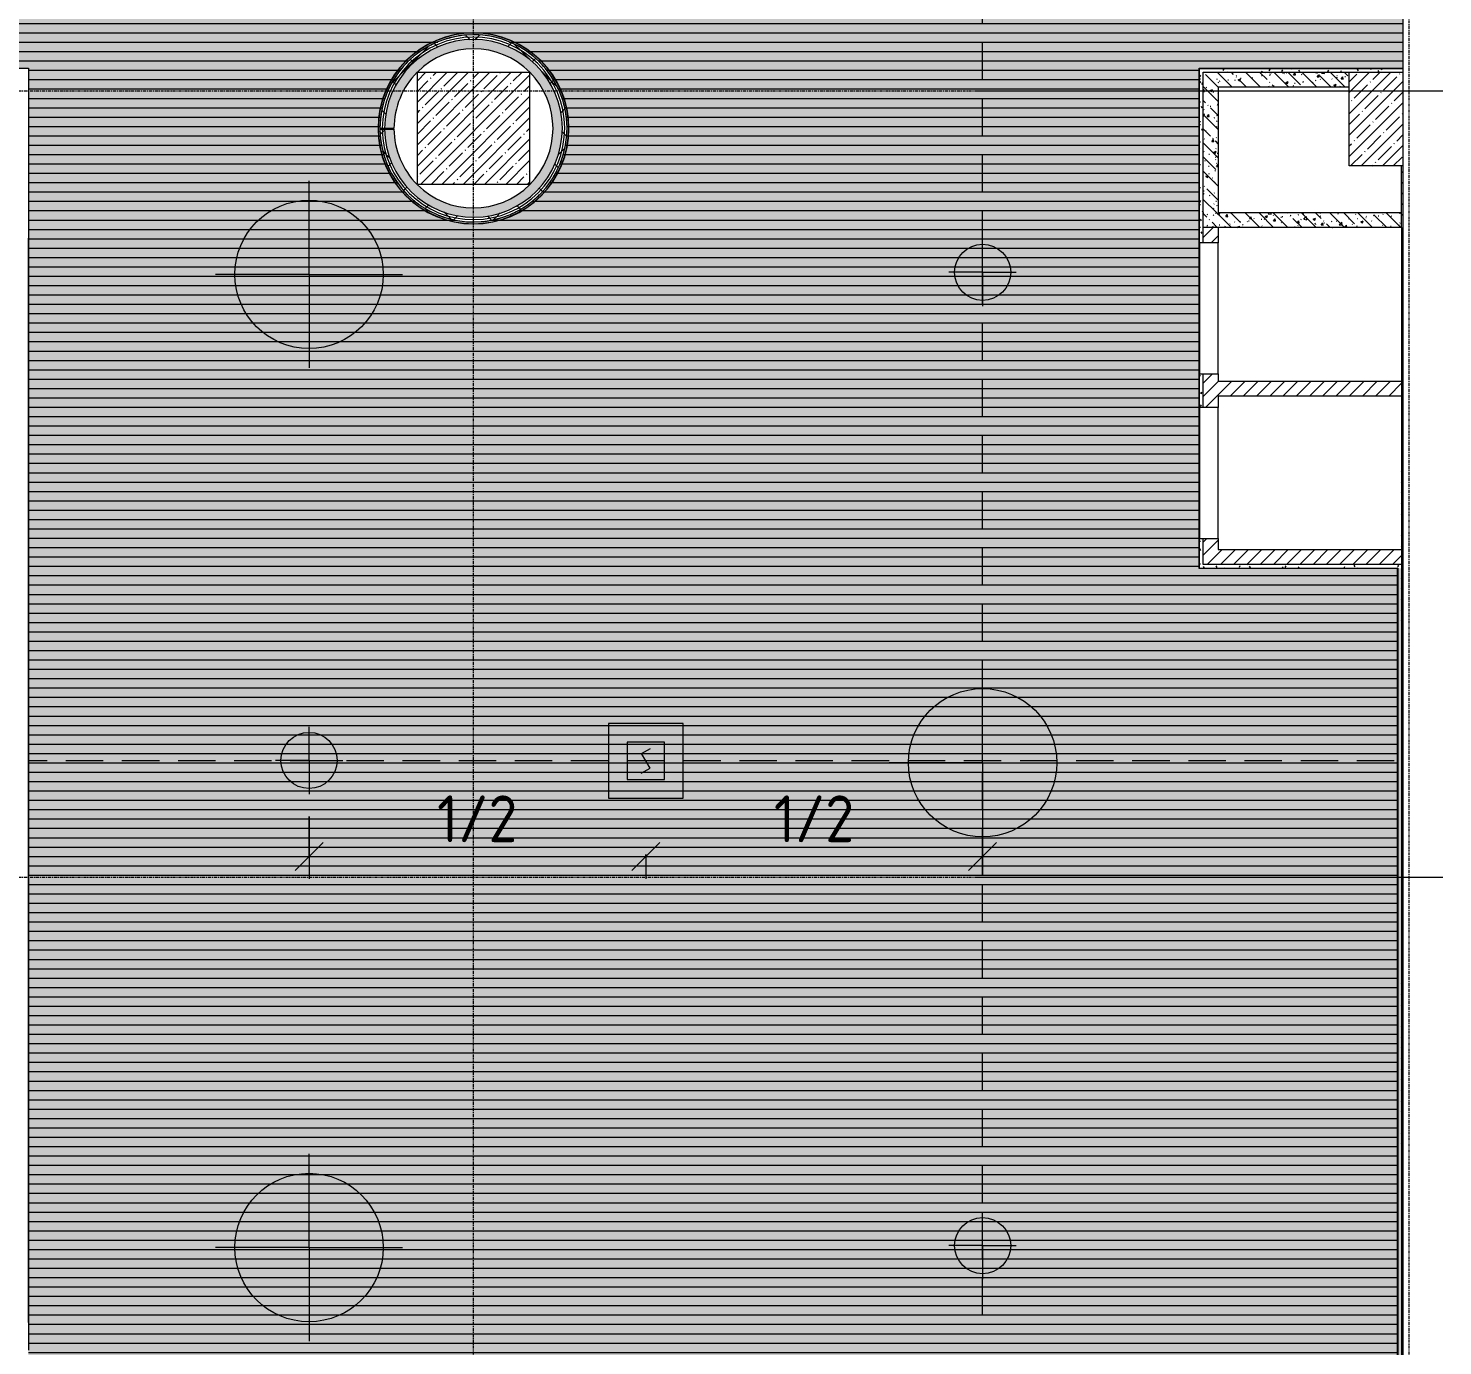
# Model space of a CAD drawing. Header units: millimetres. Extents: x -3917 to 185442, y -8553 to 29000.
# Drawn here: x 30930 to 38490, y 1096 to 8135 of the extents above; entities that cross this region are included whole.
import ezdxf

# ---------------------------------------------------------------- set-up
doc = ezdxf.new("R2010")
doc.units = ezdxf.units.MM
doc.linetypes.add('ADSK_Штрих_ш2 п1', pattern=[300, 200, -100])
doc.linetypes.add('Осевая', pattern=[31.75, 6.35, -4.7625, 15.875, -4.7625])
for name, color, linetype, lineweight in [('A-ANNO-DIMS', 7, 'Continuous', 9), ('A-ANNO-DIMS-100', 7, 'Continuous', 9), ('A-CLNG-PATT', 7, 'Continuous', 9), ('A-DETL-1', 7, 'ADSK_Штрих_ш2 п1', 9), ('A-DETL-GENF', 7, 'Continuous', 9), ('A-WALL', 7, 'Continuous', 9), ('I-WALL', 7, 'Continuous', 9), ('Q-SPCQ', 7, 'Continuous', 9), ('S-COLS', 7, 'Continuous', 9), ('Оси', 7, 'Continuous', 9), ('Оси-2', 7, 'Осевая', 9)]:
    doc.layers.add(name, color=color, linetype=linetype, lineweight=lineweight)
for name, color, linetype, lineweight, true_color in [('A-ANNO-NOTE', 1, 'Continuous', 9, 0xff0000), ('A-CLNG-1', 7, 'Continuous', 9, 0xeaeaea), ('A-WALL-1', 7, 'Continuous', 9, 0x3c3c3c), ('A-WALL-FNSH-1', 7, 'Continuous', 9, 0x3c3c3c), ('I-WALL-1', 7, 'Continuous', 9, 0x535353), ('Q-SPCQ-2', 1, 'Continuous', 9, 0xff0000), ('S-COLS-1', 9, 'Continuous', 9, 0x808080), ('S-COLS-2', 7, 'Continuous', 9, 0x3c3c3c)]:
    doc.layers.add(name, color=color, linetype=linetype, lineweight=lineweight, true_color=true_color)
doc.layers.add('A-CLNG-PATT-1', color=7, linetype='Continuous', lineweight=9, transparency=1)
doc.styles.add('ISOCPEUR', font='isocpeur.ttf', dxfattribs={"width": 0.9, "height": 250})
doc.dimstyles.new('ISO-2_5_0_9К_БОЛЬШОЙ', dxfattribs={"dimscale": 304.8, "dimtxt": 248.995294, "dimasz": 0.492126, "dimexe": 0.393701, "dimexo": 0.984252, "dimgap": 0, "dimtad": 1, "dimdec": 0, "dimrnd": 10, "dimzin": 0, "dimdsep": 46, "dimtxsty": 'ISOCPEUR', "dimblk1": 'OBLIQUE', "dimblk2": 'OBLIQUE', "dimsah": 1, "dimcen": 0.09, "dimdle": 0.393701, "dimazin": 0, "dimtfac": 1, "dimtdec": 4, "dimtix": 1, "dimtmove": 0, "dimatfit": 3, "dimfxl": 1, "dimtvp": 1, "dimtolj": 1, "dimtzin": 0, "dimarcsym": 2})
pattern_1 = [(135, (0, 0), (-75.43415, -75.43415), [106.68, -17.78, 3.556, -17.78]), (135, (0, 75.39), (-75.43415, -75.43415), []), (50, (0, 0), (127.52922, -11.15758), [13.335, -146.685]), (355, (0, 0), (-24.66966, 133.74002), [10.668, -117.348]), (100.451, (10.63, -0.93), (102.85973, 122.58178), [11.333, -124.663]), (46.184, (0, 35.56), (189.75516, -29.43036), [20.002, -220.027]), (96.636, (15.81, 33.1), (166.1822, 173.1996), [17, -186.995]), (351.184, (0, 35.56), (166.1839, 173.1976), [16.002, -176.022]), (21, (17.78, 26.67), (106.13027, -71.58603), [13.335, -146.685]), (326, (17.78, 26.67), (43.26188, 128.93175), [10.668, -117.348]), (71.451, (26.62, 20.7), (149.39198, 57.34505), [11.333, -124.663]), (37.5, (0, 0), (2.16223, 59.18836), [3.353, -112.573, 3.353, -115.773, -117.792]), (37.5, (0, 0), (2.16223, 59.18836), [-235.052, 3.353, -114.44]), (7.5, (0, 0), (46.77386, 70.12615), [3.353, -64.567, 3.353, -109.906, -44.894]), (7.5, (0, 0), (46.77386, 70.12615), [-181.178, 3.353, -41.542]), (327.5, (-39.65, 0), (94.91367, -4.010093), [3.353, -41.097, 3.353, -135.331, -184.023]), (327.5, (-39.65, 0), (94.91367, -4.010093), [-183.134, 3.353, -180.67]), (317.5, (-57.43, 0), (103.69057, 17.79882), [3.353, -54.432, 3.353, -88.748, -130.683]), (317.5, (-57.43, 0), (103.69057, 17.79882), [-149.885, 3.353, -127.33])]
pattern_2 = [(45, (0, 0), (-35.35534, 35.35534), [])]
pattern_3 = [(45, (0, 0), (-106.066, 106.066), []), (135, (0, 0), (-106.066, -106.066), [])]
pattern_4 = [(0, (0, 0), (121.92, 30.48), [10.058, -81.382, 10.058, -81.382, -487.68]), (0, (0, 0), (121.92, 30.48), [-182.88, 10.058, -172.822, 10.058, -81.382, -213.36]), (0, (0, 0), (121.92, 30.48), [-457.2, 10.058, -50.902, 10.058, -142.342]), (120, (45.72, 15.24), (-87.356454, 90.345817), [10.058, -81.382, 10.058, -81.382, -487.68]), (120, (45.72, 15.24), (-87.356454, 90.345817), [-182.88, 10.058, -172.822, 10.058, -81.382, -213.36]), (120, (45.72, 15.24), (-87.356454, 90.345817), [-457.2, 10.058, -50.902, 10.058, -142.342]), (240, (60.96, 76.2), (-34.563546, -120.825817), [10.058, -81.382, 10.058, -81.382, -487.68]), (240, (60.96, 76.2), (-34.563546, -120.825817), [-182.88, 10.058, -172.822, 10.058, -81.382, -213.36]), (240, (60.96, 76.2), (-34.563546, -120.825817), [-457.2, 10.058, -50.902, 10.058, -142.342])]

# ---------------------------------------------------------------- blocks, each defined once
blk = doc.blocks.new('BSC_Колонна _Прямоугольная - 600х600-V17-Сводный план потолков 2 этажа в осях 1-12')
at = {"layer": 'S-COLS-1'}
h = blk.add_hatch(dxfattribs=at)
h.set_pattern_fill('FP_27', color=256, style=0, pattern_type=2)
h.set_pattern_definition([(45, (-33310, -7600), (-57.02463, 57.02463), []), (45, (-33252.975, -7600), (-57.02463, 57.02463), [100.806, -20.161, 3.353, -16.808])])
h.paths.add_polyline_path([(-232, -300), (300, -300), (300, 300), (-300, 300), (-300, -300)])
at = {"layer": 'S-COLS-2'}
for p, q in [((-300, 300), (300, 300)), ((-300, -300), (-300, 300)), ((300, 300), (300, -300)), ((300, -300), (-300, -300))]:
    blk.add_line(p, q, dxfattribs=at)
blk = doc.blocks.new('BSC_Колонна _Прямоугольная - 500х500-V34-Сводный план потолков 2 этажа в осях 1-12')
at = {"layer": 'S-COLS-1'}
h = blk.add_hatch(dxfattribs=at)
h.set_pattern_fill('FP_43', color=256, style=0, pattern_type=2)
h.set_pattern_definition([(45, (-38240, -7650), (-57.02463, 57.02463), []), (45, (-38182.975, -7650), (-57.02463, 57.02463), [100.806, -20.161, 3.353, -16.808])])
h.paths.add_polyline_path([(-250, -250), (37.7, -250), (37.7, 250), (-250, 250), (-250, 162.7)])
at = {"layer": 'S-COLS-2'}
for p, q in [((-250, 250), (37.7, 250)), ((-250, -250), (-250, 250)), ((37.7, -250), (-250, -250))]:
    blk.add_line(p, q, dxfattribs=at)
blk = doc.blocks.new('Извещатель потолочный - Монтируемые на перекрытии-30351624-Сводный план потолков 2 этажа в осях 1-12')
at = {"layer": 'Q-SPCQ'}
for p, q in [((-300, 300), (-300, -100)), ((100, 300), (-300, 300)), ((100, -100), (100, 300)), ((0, 200), (-200, 200)), ((-200, 200), (-200, 0)), ((-122.5, 139), (-74.9, 166.5)), ((0, 0), (0, 200)), ((-100, 100), (-122.5, 139)), ((-77.5, 61), (-100, 100)), ((-200, 0), (0, 0)), ((-125.1, 33.5), (-77.5, 61)), ((-300, -100), (100, -100))]:
    blk.add_line(p, q, dxfattribs=at)
blk = doc.blocks.new('DET_L_Линия разрыва - М100-30654710-Сводный план потолков 2 этажа в осях 1-12')
at = {"layer": 'A-DETL-GENF'}
blk.add_line((11739.9, 0), (0, 0), dxfattribs=at)
blk = doc.blocks.new('DIMBLOCK46-Сводный план потолков 2 этажа в осях 1-12')
at = {"layer": 'A-ANNO-DIMS-100'}
for p, q in [((32431, 3923), (32431, 3589.8)), ((32431, 3709.8), (32431, 3923)), ((32311, 3709.8), (34231, 3709.8)), ((34231, 3721), (34231, 3589.8)), ((34231, 3709.8), (34231, 3721))]:
    blk.add_line(p, q, dxfattribs=at)
at = {"layer": 'A-ANNO-DIMS-100', "lineweight": 20}
for p, q in [((32431, 3709.8), (32506, 3784.8)), ((34231, 3709.8), (34306, 3784.8)), ((32431, 3709.8), (32356, 3634.8)), ((34231, 3709.8), (34156, 3634.8))]:
    blk.add_line(p, q, dxfattribs=at)
at = {"layer": 'A-ANNO-DIMS-100', "color": 0, "insert": (33115.5, 4036.4), "char_height": 250, "width": 517.144, "attachment_point": 1, "line_spacing_factor": 1.149209, "style": 'ISOCPEUR'}
blk.add_mtext('1/2', dxfattribs=at)
blk = doc.blocks.new('_Oblique')
at = {"color": 0, "linetype": 'ByBlock', "lineweight": -2}
blk.add_line((-0.5, -0.5), (0.5, 0.5), dxfattribs=at)
blk = doc.blocks.new('DIMBLOCK47-Сводный план потолков 2 этажа в осях 1-12')
at = {"layer": 'A-ANNO-DIMS-100', "lineweight": 20}
for p, q in [((34231, 3709.8), (34306, 3784.8)), ((36031, 3709.8), (36106, 3784.8)), ((34231, 3709.8), (34156, 3634.8)), ((36031, 3709.8), (35956, 3634.8))]:
    blk.add_line(p, q, dxfattribs=at)
at = {"layer": 'A-ANNO-DIMS-100'}
for p, q in [((36031, 3613.5), (36031, 3829.8)), ((34231, 3721), (34231, 3589.8)), ((34231, 3709.8), (34231, 3721)), ((34231, 3709.8), (36151, 3709.8)), ((36031, 3709.8), (36031, 3613.5))]:
    blk.add_line(p, q, dxfattribs=at)
at = {"layer": 'A-ANNO-DIMS-100', "color": 0, "insert": (34915.5, 4036.4), "char_height": 250, "width": 517.144, "attachment_point": 1, "line_spacing_factor": 1.149209, "style": 'ISOCPEUR'}
blk.add_mtext('1/2', dxfattribs=at)

msp = doc.modelspace()

# ---------------------------------------------------------------- hatches: boundary and pattern name
at = {"layer": 'A-CLNG-PATT'}
h = msp.add_hatch(dxfattribs=at)
h.set_pattern_fill('FP_89', color=256, style=0, pattern_type=2)
h.set_pattern_definition([(0, (29375, 7560.5), (0, -50), [])])
h.paths.add_polyline_path([(32466.7, 141), (32989, 141), (32989, 521), (33631, 521), (33631, 141), (35469, 141), (35469, 521), (35911, 521), (35911, 141), (37969, 141), (37969, 421), (38249, 421), (38249, 5249), (37189, 5249), (37189, 7921), (38277.7, 7921), (38277.7, 10679), (37969, 10679), (37969, 11221), (38249, 11221), (38249, 11474.2), (37977.7, 11609.9), (38249, 11745.5), (38249, 11850.8), (38229, 11850.8), (38229, 11950.8), (38249, 11950.8), (38249, 12774.6), (38229, 12774.6), (38229, 12874.6), (38249, 12874.6), (38249, 14980), (34231, 14980), (34231, 13759), (32700, 13759), (32700, 13740), (31300, 13740), (31300, 13759), (20231, 13759), (20231, 10880), (20250, 10880), (20250, 7921), (30931, 7921), (30931, 141), (31244.2, 141)])
h.paths.add_polyline_path([(33310, 7089.7), (33226.1, 7097), (33150, 7115.7), (33078, 7145.6), (33009.1, 7188), (32945.2, 7243.8), (32894.7, 7304.1), (32854.7, 7370), (32823.3, 7448.3), (32805.7, 7524), (32799.9, 7601.7), (32807, 7683.9), (32825.7, 7760), (32856.2, 7833.1), (32898, 7900.9), (32949.9, 7961.4), (33015.6, 8016.2), (33082.3, 8056.3), (33157.6, 8086.6), (33233.6, 8104.3), (33311.6, 8110.1), (33393.9, 8103), (33470, 8084.3), (33546.9, 8051.4), (33613.1, 8010.1), (33673.8, 7957.3), (33726.5, 7894), (33766.5, 7827.3), (33795.9, 7755), (33814.1, 7678.9), (33819.7, 7593.1), (33813, 7516.1), (33794.3, 7440), (33763.8, 7366.9), (33722, 7299.1), (33665.4, 7234.6), (33606.1, 7184.9), (33536.5, 7143.2), (33467.4, 7114.6), (33383.6, 7095.5), (33310.5, 7089.8)])
h.paths.add_polyline_path([(33310, 7090.7), (33391.3, 7097.4), (33467.7, 7115.8), (33546.5, 7149.5), (33612.6, 7190.8), (33671.7, 7241.8), (33723.3, 7302.8), (33766.4, 7375.2), (33795.6, 7447.7), (33813.3, 7524), (33819.2, 7600.9), (33812.9, 7680.2), (33794.2, 7757.7), (33763.5, 7831.7), (33721.1, 7900.4), (33664.5, 7964.9), (33609.3, 8012), (33535.1, 8056.3), (33463.3, 8085.3), (33383.6, 8103.5), (33308.9, 8109.2), (33230.2, 8103), (33152.3, 8084.2), (33078, 8053.3), (33010.1, 8011.5), (32949.2, 7959.3), (32894.4, 7893.5), (32854.2, 7826.3), (32824.7, 7753.4), (32806.9, 7678.1), (32800.7, 7600), (32807.6, 7517.7), (32826.1, 7441.6), (32856.5, 7368.3), (32898.5, 7300.1), (32950.7, 7239.2), (33013.4, 7186.3), (33082.9, 7144.6), (33158.8, 7114.2), (33235.1, 7096.6), (33309.5, 7090.8)])
h.paths.add_polyline_path([(33310, 7100), (33230.2, 7106.5), (33152.3, 7125.8), (33077.1, 7158.1), (33010.7, 7200.1), (32956.4, 7246.4), (32902, 7311.7), (32863.3, 7375.9), (32834.4, 7445.9), (32816.2, 7521.8), (32810, 7600), (32816.5, 7679.7), (32835.7, 7757.4), (32867.1, 7831.2), (32910.1, 7899.3), (32956.4, 7953.6), (33016.1, 8004.5), (33083, 8045.5), (33155.5, 8075.5), (33231.8, 8093.8), (33310, 8100), (33389.8, 8093.5), (33467.7, 8074.2), (33541.7, 8042.6), (33609.3, 7999.9), (33664.5, 7952.4), (33714.5, 7893.9), (33757.8, 7821.5), (33785.5, 7754.5), (33803.8, 7678.2), (33810, 7599.9), (33803.5, 7520.3), (33783.9, 7441.5), (33752.9, 7368.8), (33709.9, 7300.7), (33663.6, 7246.4), (33603.9, 7195.5), (33536.5, 7154.3), (33458.2, 7123), (33383.6, 7105.8), (33310.1, 7100)])
h.paths.add_polyline_path([(29833.9, 10620), (29785.6, 10620), (29738.8, 10631.5), (29696.1, 10653.9), (29660, 10685.9), (29632.7, 10725.6), (29615.6, 10770.6), (29609.7, 10816.8), (29604.4, 10773.1), (29585.6, 10725.6), (29560, 10688.4), (29523.9, 10656.4), (29481.2, 10634), (29434.4, 10622.5), (29386.1, 10622.5), (29339.3, 10634), (29296.6, 10656.4), (29260.6, 10688.4), (29233.2, 10728.1), (29216.1, 10773.1), (29210.3, 10821), (29216.1, 10868.9), (29233.2, 10913.9), (29260.6, 10953.6), (29296.6, 10985.6), (29339.3, 11008), (29386.1, 11019.5), (29434.4, 11019.5), (29481.2, 11008), (29523.9, 10985.6), (29561.7, 10951.1), (29587.3, 10913.9), (29604.7, 10866.4), (29610.3, 10822.7), (29616.5, 10868.9), (29632.7, 10911.4), (29660, 10951.1), (29696.1, 10983.1), (29738.8, 11005.5), (29785.6, 11017), (29833.9, 11017), (29880.7, 11005.5), (29923.4, 10983.1), (29959.4, 10951.1), (29986.8, 10911.4), (30003.9, 10866.4), (30009.7, 10818.5), (30003.9, 10770.6), (29986.8, 10725.6), (29959.4, 10685.9), (29923.4, 10653.9), (29880.7, 10631.5)])
h.paths.add_polyline_path([(36240, 13660), (36192.1, 13665.8), (36147.1, 13682.9), (36107.4, 13710.3), (36075.4, 13746.4), (36053, 13789.1), (36041.5, 13835.9), (36041.5, 13884.1), (36053, 13930.9), (36075.4, 13973.6), (36107.4, 14009.7), (36147.1, 14037.1), (36192.1, 14054.2), (36240, 14060), (36287.9, 14054.2), (36332.9, 14037.1), (36372.6, 14009.7), (36404.6, 13973.6), (36427, 13930.9), (36438.5, 13884.1), (36438.5, 13835.9), (36427, 13789.1), (36404.6, 13746.4), (36372.6, 13710.3), (36332.9, 13682.9), (36287.9, 13665.8)])
at = {"layer": 'A-CLNG-PATT-1'}
h = msp.add_hatch(color=256, dxfattribs=at)
h.paths.add_polyline_path([(32466.7, 141), (32989, 141), (32989, 521), (33631, 521), (33631, 141), (35469, 141), (35469, 521), (35911, 521), (35911, 141), (37969, 141), (37969, 421), (38249, 421), (38249, 5249), (37189, 5249), (37189, 7921), (38277.7, 7921), (38277.7, 10679), (37969, 10679), (37969, 11221), (38249, 11221), (38249, 11474.2), (37977.7, 11609.9), (38249, 11745.5), (38249, 11850.8), (38229, 11850.8), (38229, 11950.8), (38249, 11950.8), (38249, 12774.6), (38229, 12774.6), (38229, 12874.6), (38249, 12874.6), (38249, 14980), (34231, 14980), (34231, 13759), (32700, 13759), (32700, 13740), (31300, 13740), (31300, 13759), (20231, 13759), (20231, 10880), (20250, 10880), (20250, 7921), (30931, 7921), (30931, 141), (31244.2, 141)])
h.paths.add_polyline_path([(33310, 7089.7), (33226.1, 7097), (33150, 7115.7), (33078, 7145.6), (33009.1, 7188), (32945.2, 7243.8), (32894.7, 7304.1), (32854.7, 7370), (32823.3, 7448.3), (32805.7, 7524), (32799.9, 7601.7), (32807, 7683.9), (32825.7, 7760), (32856.2, 7833.1), (32898, 7900.9), (32949.9, 7961.4), (33015.6, 8016.2), (33082.3, 8056.3), (33157.6, 8086.6), (33233.6, 8104.3), (33311.6, 8110.1), (33393.9, 8103), (33470, 8084.3), (33546.9, 8051.4), (33613.1, 8010.1), (33673.8, 7957.3), (33726.5, 7894), (33766.5, 7827.3), (33795.9, 7755), (33814.1, 7678.9), (33819.7, 7593.1), (33813, 7516.1), (33794.3, 7440), (33763.8, 7366.9), (33722, 7299.1), (33665.4, 7234.6), (33606.1, 7184.9), (33536.5, 7143.2), (33467.4, 7114.6), (33383.6, 7095.5), (33310.5, 7089.8)])
h.paths.add_polyline_path([(33310, 7090.7), (33391.3, 7097.4), (33467.7, 7115.8), (33546.5, 7149.5), (33612.6, 7190.8), (33671.7, 7241.8), (33723.3, 7302.8), (33766.4, 7375.2), (33795.6, 7447.7), (33813.3, 7524), (33819.2, 7600.9), (33812.9, 7680.2), (33794.2, 7757.7), (33763.5, 7831.7), (33721.1, 7900.4), (33664.5, 7964.9), (33609.3, 8012), (33535.1, 8056.3), (33463.3, 8085.3), (33383.6, 8103.5), (33308.9, 8109.2), (33230.2, 8103), (33152.3, 8084.2), (33078, 8053.3), (33010.1, 8011.5), (32949.2, 7959.3), (32894.4, 7893.5), (32854.2, 7826.3), (32824.7, 7753.4), (32806.9, 7678.1), (32800.7, 7600), (32807.6, 7517.7), (32826.1, 7441.6), (32856.5, 7368.3), (32898.5, 7300.1), (32950.7, 7239.2), (33013.4, 7186.3), (33082.9, 7144.6), (33158.8, 7114.2), (33235.1, 7096.6), (33309.5, 7090.8)])
h.paths.add_polyline_path([(33310, 7100), (33230.2, 7106.5), (33152.3, 7125.8), (33077.1, 7158.1), (33010.7, 7200.1), (32956.4, 7246.4), (32902, 7311.7), (32863.3, 7375.9), (32834.4, 7445.9), (32816.2, 7521.8), (32810, 7600), (32816.5, 7679.7), (32835.7, 7757.4), (32867.1, 7831.2), (32910.1, 7899.3), (32956.4, 7953.6), (33016.1, 8004.5), (33083, 8045.5), (33155.5, 8075.5), (33231.8, 8093.8), (33310, 8100), (33389.8, 8093.5), (33467.7, 8074.2), (33541.7, 8042.6), (33609.3, 7999.9), (33664.5, 7952.4), (33714.5, 7893.9), (33757.8, 7821.5), (33785.5, 7754.5), (33803.8, 7678.2), (33810, 7599.9), (33803.5, 7520.3), (33783.9, 7441.5), (33752.9, 7368.8), (33709.9, 7300.7), (33663.6, 7246.4), (33603.9, 7195.5), (33536.5, 7154.3), (33458.2, 7123), (33383.6, 7105.8), (33310.1, 7100)])
h.paths.add_polyline_path([(29833.9, 10620), (29785.6, 10620), (29738.8, 10631.5), (29696.1, 10653.9), (29660, 10685.9), (29632.7, 10725.6), (29615.6, 10770.6), (29609.7, 10816.8), (29604.4, 10773.1), (29585.6, 10725.6), (29560, 10688.4), (29523.9, 10656.4), (29481.2, 10634), (29434.4, 10622.5), (29386.1, 10622.5), (29339.3, 10634), (29296.6, 10656.4), (29260.6, 10688.4), (29233.2, 10728.1), (29216.1, 10773.1), (29210.3, 10821), (29216.1, 10868.9), (29233.2, 10913.9), (29260.6, 10953.6), (29296.6, 10985.6), (29339.3, 11008), (29386.1, 11019.5), (29434.4, 11019.5), (29481.2, 11008), (29523.9, 10985.6), (29561.7, 10951.1), (29587.3, 10913.9), (29604.7, 10866.4), (29610.3, 10822.7), (29616.5, 10868.9), (29632.7, 10911.4), (29660, 10951.1), (29696.1, 10983.1), (29738.8, 11005.5), (29785.6, 11017), (29833.9, 11017), (29880.7, 11005.5), (29923.4, 10983.1), (29959.4, 10951.1), (29986.8, 10911.4), (30003.9, 10866.4), (30009.7, 10818.5), (30003.9, 10770.6), (29986.8, 10725.6), (29959.4, 10685.9), (29923.4, 10653.9), (29880.7, 10631.5)])
h.paths.add_polyline_path([(36240, 13660), (36192.1, 13665.8), (36147.1, 13682.9), (36107.4, 13710.3), (36075.4, 13746.4), (36053, 13789.1), (36041.5, 13835.9), (36041.5, 13884.1), (36053, 13930.9), (36075.4, 13973.6), (36107.4, 14009.7), (36147.1, 14037.1), (36192.1, 14054.2), (36240, 14060), (36287.9, 14054.2), (36332.9, 14037.1), (36372.6, 14009.7), (36404.6, 13973.6), (36427, 13930.9), (36438.5, 13884.1), (36438.5, 13835.9), (36427, 13789.1), (36404.6, 13746.4), (36372.6, 13710.3), (36332.9, 13682.9), (36287.9, 13665.8)])
at = {"layer": 'I-WALL'}
for points in [[(32799.7, 7600), (32800.7, 7600), (32807, 7679.7), (32825.7, 7757.4), (32856.2, 7831.2), (32898, 7899.3), (32949.9, 7960.1), (33010.7, 8012), (33078.8, 8053.8), (33152.6, 8084.3), (33230.8, 8103), (33310, 8109.3), (33389.7, 8103), (33467.4, 8084.3), (33541.2, 8053.8), (33609.3, 8012), (33670.1, 7960.1), (33722, 7899.3), (33763.8, 7831.2), (33794.3, 7757.4), (33813, 7679.7), (33814, 7679.8), (33795.3, 7757.7), (33764.6, 7831.7), (33722.8, 7899.9), (33670.8, 7960.8), (33609.9, 8012.8), (33541.7, 8054.6), (33467.7, 8085.3), (33383.6, 8104.5), (33310, 8110.3), (33230.2, 8104), (33152.3, 8085.3), (33078, 8054.4), (33010.1, 8012.8), (32949.2, 7960.8), (32897.2, 7899.9), (32855.4, 7831.7), (32824.7, 7757.7), (32806, 7679.8)], [(33332.2, 7125.5), (33412.1, 7136.4), (33481.1, 7156.9), (33549.8, 7190), (33612.4, 7233.7), (33667.2, 7286.9), (33712.7, 7348.2), (33747.9, 7415.9), (33771.7, 7488.5), (33783.6, 7563.9), (33783.3, 7640.2), (33770.7, 7715.5), (33746.3, 7787.8), (33710.6, 7855.3), (33664.5, 7916.2), (33609.3, 7968.9), (33546.3, 8012), (33477.3, 8044.6), (33403.9, 8065.6), (33328.1, 8074.7), (33251.8, 8071.4), (33177, 8056), (33105.7, 8028.8), (33039.7, 7990.6), (32980.6, 7942.2), (32930, 7885), (32889.3, 7820.5), (32859.4, 7750.2), (32841.1, 7676.1), (32835, 7600), (32885, 7600), (32891.1, 7671.7), (32909.2, 7741.4), (32938.8, 7807), (32979.1, 7866.7), (33028.8, 7918.7), (33086.7, 7961.6), (33150.9, 7994.1), (33219.7, 8015.3), (33291.1, 8024.6), (33363, 8021.7), (33433.4, 8006.7), (33500.3, 7980), (33561.7, 7942.5), (33615.9, 7895.1), (33661.3, 7839.2), (33696.6, 7776.5), (33720.9, 7708.7), (33733.3, 7637.8), (33733.6, 7565.8), (33721.8, 7494.8), (33698.1, 7426.8), (33661.8, 7361.9), (33618.4, 7307.6), (33564.6, 7259.7), (33503.5, 7221.6), (33436.9, 7194.4), (33366.6, 7178.8), (33294.7, 7175.3), (33223.3, 7183.9), (33154.3, 7204.6), (33089.8, 7236.5), (33031.6, 7278.9), (32981.4, 7330.5), (32940.6, 7389.8), (32910.4, 7455.2), (32891.7, 7524.7), (32885, 7596.4), (32835, 7595.9), (32841.8, 7519.9), (32860.7, 7445.9), (32891.2, 7375.9), (32932.5, 7311.7), (32983.5, 7255), (33043, 7207.1), (33109.4, 7169.4), (33181, 7142.9), (33255.9, 7128.1)], [(33310, 7089.7), (33389.8, 7096), (33467.7, 7114.7), (33541.7, 7145.4), (33609.9, 7187.2), (33670.8, 7239.2), (33722.8, 7300.1), (33764.6, 7368.3), (33795.3, 7442.3), (33814, 7520.2), (33813, 7520.3), (33794.3, 7442.6), (33763.8, 7368.8), (33722, 7300.7), (33670.1, 7239.9), (33609.3, 7188), (33536.5, 7144.3), (33467.4, 7115.7), (33383.6, 7096.5), (33310, 7090.7), (33230.3, 7097), (33152.6, 7115.7), (33078, 7146.7), (33010.7, 7188), (32949.9, 7239.9), (32898, 7300.7), (32856.2, 7368.8), (32825.7, 7442.6), (32807, 7520.3), (32806, 7520.2), (32824.7, 7442.3), (32855.4, 7368.3), (32897.2, 7300.1), (32949.2, 7239.2), (33010.1, 7187.2), (33078.3, 7145.4), (33152.3, 7114.7), (33230.2, 7096)]]:
    msp.add_hatch(color=256, dxfattribs=at).paths.add_polyline_path(points)
h = msp.add_hatch(dxfattribs=at)
h.set_pattern_fill('FP_80', color=256, style=0, pattern_type=2)
h.set_pattern_definition(pattern_3)
h.paths.add_polyline_path([(33313.2, 7100), (33391.3, 7106.7), (33467.4, 7125.4), (33539.6, 7155.8), (33606.1, 7197.1), (33665.4, 7248.3), (33716, 7308.2), (33756.6, 7375.2), (33786.3, 7447.7), (33804.2, 7524), (33810, 7602.1), (33803.5, 7680.2), (33784.9, 7756.3), (33754.7, 7828.6), (33713.5, 7895.3), (33662.4, 7954.7), (33602.7, 8005.4), (33535.8, 8046.1), (33463.3, 8075.9), (33383.6, 8094.3), (33308.9, 8100), (33230.8, 8093.7), (33154.7, 8075.3), (33078, 8042.5), (33015.6, 8004.1), (32956.1, 7953.2), (32905.2, 7893.5), (32864.4, 7826.7), (32834.4, 7754.3), (32816.1, 7678.1), (32810, 7600), (32822.5, 7600), (32828.8, 7678.1), (32847.5, 7754.2), (32878.2, 7826.3), (32920, 7892.5), (32971.9, 7951.2), (33032.5, 8000.8), (33100.3, 8040.1), (33173.5, 8068), (33250.3, 8083.8), (33328.6, 8087.1), (33406.4, 8077.9), (33481.7, 8056.3), (33552.5, 8022.9), (33617.2, 7978.6), (33673.8, 7924.5), (33721.1, 7862), (33757.8, 7792.8), (33782.9, 7718.5), (33795.8, 7641.3), (33796.1, 7562.9), (33783.9, 7485.5), (33759.4, 7411.1), (33723.3, 7341.5), (33676.6, 7278.7), (33620.4, 7224.1), (33556.2, 7179.2), (33485.6, 7145.2), (33410.5, 7123), (33332.7, 7113), (33254.4, 7115.7), (33177.6, 7130.8), (33104.1, 7158.1), (33036, 7196.8), (32974.9, 7245.9), (32922.5, 7304.1), (32880.1, 7370), (32848.9, 7441.9), (32829.5, 7517.8), (32822.5, 7595.8), (32810, 7595.7), (32816.8, 7517.7), (32835.7, 7441.6), (32866.3, 7369.5), (32907.8, 7303), (32959.1, 7243.8), (33019.1, 7193.4), (33086.2, 7152.9), (33158.8, 7123.4), (33235.1, 7105.6)])
h = msp.add_hatch(dxfattribs=at)
h.set_pattern_fill('FP_80', color=256, style=0, pattern_type=2)
h.set_pattern_definition(pattern_3)
h.paths.add_polyline_path([(33332.7, 7113), (33410.5, 7123), (33485.6, 7145.2), (33556.2, 7179.2), (33620.4, 7224.1), (33676.6, 7278.7), (33723.3, 7341.5), (33759.4, 7411.1), (33783.9, 7485.5), (33796.1, 7562.9), (33795.8, 7641.3), (33782.9, 7718.5), (33757.8, 7792.8), (33721.1, 7862), (33673.8, 7924.5), (33617.2, 7978.6), (33552.5, 8022.9), (33481.7, 8056.3), (33406.4, 8077.9), (33328.6, 8087.1), (33250.3, 8083.8), (33173.5, 8068), (33097, 8038.2), (33032.5, 8000.8), (32971.9, 7951.2), (32920, 7892.5), (32878.2, 7826.3), (32847.5, 7754.2), (32828.8, 7678.1), (32822.5, 7600), (32835, 7600), (32841.1, 7676.1), (32859.4, 7750.2), (32889.3, 7820.5), (32930, 7885), (32980.6, 7942.2), (33039.7, 7990.6), (33105.7, 8028.8), (33177, 8056), (33251.8, 8071.4), (33328.1, 8074.7), (33403.9, 8065.6), (33477.3, 8044.6), (33546.3, 8012), (33609.3, 7968.9), (33664.5, 7916.2), (33710.6, 7855.3), (33746.3, 7787.8), (33770.7, 7715.5), (33783.3, 7640.2), (33783.6, 7563.9), (33771.7, 7488.5), (33747.9, 7415.9), (33712.7, 7348.2), (33667.2, 7286.9), (33612.4, 7233.7), (33549.8, 7190), (33481.1, 7156.9), (33407.9, 7135.2), (33332.2, 7125.5), (33255.9, 7128.1), (33181, 7142.9), (33109.4, 7169.4), (33043, 7207.1), (32983.5, 7255), (32932.5, 7311.7), (32891.2, 7375.9), (32860.7, 7445.9), (32841.8, 7519.9), (32835, 7595.9), (32822.5, 7595.8), (32829.5, 7517.8), (32848.9, 7441.9), (32880.1, 7370), (32922.5, 7304.1), (32974.9, 7245.9), (33036, 7196.8), (33104.1, 7158.1), (33177.6, 7130.8), (33254.4, 7115.7)])
h = msp.add_hatch(dxfattribs=at)
h.set_pattern_fill('FP_79', color=256, style=0, pattern_type=2)
h.set_pattern_definition(pattern_4)
h.paths.add_polyline_path([(37968.1, 7900), (38277.7, 7900), (38277.7, 7920), (37190, 7920), (37190, 7900), (37356.9, 7900)])
h = msp.add_hatch(dxfattribs=at)
h.set_pattern_fill('FP_79', color=256, style=0, pattern_type=2)
h.set_pattern_definition(pattern_4)
h.paths.add_polyline_path([(37190, 5250), (37210, 5250), (37210, 5409), (37190, 5409)])
h.paths.add_polyline_path([(37190, 6109), (37210, 6109), (37210, 6289), (37190, 6289)])
h.paths.add_polyline_path([(37210, 6989), (37210, 7900), (37190, 7900), (37190, 6989)])
h = msp.add_hatch(dxfattribs=at)
h.set_pattern_fill('FP_38', color=256, style=0, pattern_type=2)
h.set_pattern_definition(pattern_1)
h.paths.add_polyline_path([(37210, 7150), (37290, 7150), (37290, 7900), (37210, 7900), (37210, 7361.9)])
h = msp.add_hatch(dxfattribs=at)
h.set_pattern_fill('FP_38', color=256, style=0, pattern_type=2)
h.set_pattern_definition(pattern_1)
h.paths.add_polyline_path([(37968.1, 7820), (37990, 7820), (37990, 7900), (37290, 7900), (37290, 7820), (37356.9, 7820)])
h = msp.add_hatch(dxfattribs=at)
h.set_pattern_fill('FP_13', color=256, style=0, pattern_type=2)
h.set_pattern_definition([(45, (0, 0), (-57.02463, 57.02463), []), (45, (57.025, 0), (-57.02463, 57.02463), [100.806, -20.161, 3.353, -16.808])])
h.paths.add_polyline_path([(38277.7, 400), (38277.7, 7400), (38270, 7400), (38270, 400)])
h = msp.add_hatch(dxfattribs=at)
h.set_pattern_fill('FP_38', color=256, style=0, pattern_type=2)
h.set_pattern_definition(pattern_1)
h.paths.add_polyline_path([(37356.9, 7070), (38270, 7070), (38270, 7150), (37210, 7150), (37210, 7070), (37290, 7070)])
h = msp.add_hatch(dxfattribs=at)
h.set_pattern_fill('FP_37', color=256, style=0, pattern_type=2)
h.set_pattern_definition(pattern_2)
h.paths.add_polyline_path([(37290, 5270), (37290, 5409), (37210, 5409), (37210, 5270)])
h.paths.add_polyline_path([(37290, 6109), (37290, 6289), (37210, 6289), (37210, 6109)])
h.paths.add_polyline_path([(37210, 6989), (37290, 6989), (37290, 7070), (37210, 7070)])
h = msp.add_hatch(dxfattribs=at)
h.set_pattern_fill('FP_37', color=256, style=0, pattern_type=2)
h.set_pattern_definition(pattern_2)
h.paths.add_polyline_path([(38270, 6170), (38270, 6250), (37290, 6250), (37290, 6170), (37356.9, 6170)])
h = msp.add_hatch(dxfattribs=at)
h.set_pattern_fill('FP_37', color=256, style=0, pattern_type=2)
h.set_pattern_definition(pattern_2)
h.paths.add_polyline_path([(38270, 5270), (38270, 5350), (37290, 5350), (37290, 5270), (37356.9, 5270)])
h = msp.add_hatch(dxfattribs=at)
h.set_pattern_fill('FP_79', color=256, style=0, pattern_type=2)
h.set_pattern_definition(pattern_4)
h.paths.add_polyline_path([(38270, 5250), (38270, 5270), (37210, 5270), (37210, 5250), (38250, 5250)])
h = msp.add_hatch(dxfattribs=at)
h.set_pattern_fill('FP_79', color=256, style=0, pattern_type=2)
h.set_pattern_definition(pattern_4)
h.paths.add_polyline_path([(38250, 400), (38270, 400), (38270, 5250), (38250, 5250), (38250, 420)])

# ---------------------------------------------------------------- linework, layer by layer
at = {"layer": 'A-ANNO-NOTE'}
for p, q in [((32431, 6820), (32431, 7320)), ((36031, 6831), (36031, 7011)), ((32431, 6820), (31931, 6820)), ((32431, 6820), (32431, 6320)), ((32431, 6820), (32931, 6820)), ((36031, 6831), (35851, 6831)), ((36031, 6831), (36031, 6651)), ((36031, 6831), (36211, 6831)), ((36031, 4211), (36031, 4711)), ((32431, 4223), (32431, 4403)), ((32431, 4223), (32251, 4223)), ((32431, 4223), (32431, 4043)), ((32431, 4223), (32611, 4223)), ((36031, 4211), (35531, 4211)), ((36031, 4211), (36031, 3711)), ((36031, 4211), (36531, 4211)), ((32431, 1621), (32431, 2121)), ((36031, 1631), (36031, 1811)), ((32431, 1621), (31931, 1621)), ((32431, 1621), (32431, 1121)), ((32431, 1621), (32931, 1621)), ((36031, 1631), (35851, 1631)), ((36031, 1631), (36031, 1451)), ((36031, 1631), (36211, 1631))]:
    msp.add_line(p, q, dxfattribs=at)
for centre, radius in [((32431, 6820), 396.5), ((36031, 6831), 150), ((36031, 4211), 396.5), ((32431, 4223), 150), ((32431, 1621), 396.5), ((36031, 1631), 150)]:
    msp.add_circle(centre, radius, dxfattribs=at)
at = {"layer": 'A-CLNG-1'}
for p, q in [((20250, 7921), (30931, 7921)), ((30931, 7921), (30931, 1071.7)), ((37189, 5249), (37189, 7921))]:
    msp.add_line(p, q, dxfattribs=at)
for start, end in [(94.79492, 99), (94.79492, 99), (94.79492, 99), (94.79492, 99), (85.77851, 90), (85.77851, 90), (85.77851, 90), (85.77851, 90), (76.76601, 81), (76.76601, 81), (76.76601, 81), (76.76601, 81), (121.88576, 126), (121.88576, 126), (121.88576, 126), (121.88576, 126), (112.84577, 117), (112.84577, 117), (112.84577, 117), (112.84577, 117), (103.81663, 108), (103.81663, 108), (103.81663, 108), (103.81663, 108), (67.7565, 72), (67.7565, 72), (67.7565, 72), (67.7565, 72), (58.74931, 63), (58.74931, 63), (58.74931, 63), (58.74931, 63), (135.05721, 144), (135.05721, 144), (49.74395, 54), (49.74395, 54), (49.74395, 54), (49.74395, 54), (40.74008, 45), (40.74008, 45), (40.74008, 45), (40.74008, 45), (144.04669, 153), (144.04669, 153), (31.73742, 36), (31.73742, 36), (31.73742, 36), (31.73742, 36), (153.03559, 162), (153.03559, 162), (22.73576, 27), (22.73576, 27), (22.73576, 27), (22.73576, 27), (162.02406, 171), (162.02406, 171), (13.73495, 18), (13.73495, 18), (13.73495, 18), (13.73495, 18), (171.01218, 180), (171.01218, 180), (4.73484, 9), (4.73484, 9), (4.73484, 9), (4.73484, 9), (180, 180.49312), (180, 180.49312), (180, 180.49312), (180, 180.49312), (355.73535, 0), (355.73535, 360), (355.73535, 0), (355.73535, 360), (184.79906, 189.2403), (184.79906, 189.2403), (184.79906, 189.2403), (184.79906, 189.2403), (346.73638, 351), (346.73638, 351), (346.73638, 351), (346.73638, 351), (193.79441, 198.23414), (193.79441, 198.23414), (193.79441, 198), (193.79441, 198.23414), (198, 198.23414), (337.73786, 342), (337.73786, 342), (337.73786, 342), (337.73786, 342), (202.78984, 207.22798), (202.78984, 207.22798), (202.78984, 207), (202.78984, 207.22798), (207, 207.22798), (211.78535, 216.22182), (211.78535, 216.22182), (211.78535, 216.22182), (211.78535, 216.22182), (328.73974, 333), (328.73974, 333), (328.73974, 333), (328.73974, 333), (220.78096, 225.21566), (220.78096, 225.21566), (220.78096, 225), (220.78096, 225.21566), (319.74196, 324), (319.74196, 324), (319.74196, 324), (319.74196, 324), (225, 225.21566), (229.77666, 234.2095), (229.77666, 234.2095), (229.77666, 234), (229.77666, 234.2095), (234, 234.2095), (301.7473, 306), (301.7473, 306), (301.7473, 306), (301.7473, 306), (310.74449, 315), (310.74449, 315), (310.74449, 315), (310.74449, 315), (238.77248, 243.20334), (238.77248, 243.20334), (238.77248, 243.20334), (238.77248, 243.20334), (247.76841, 252.19718), (247.76841, 252.19718), (247.76841, 252), (247.76841, 252.19718), (252, 252.19718), (256.76448, 261.19102), (256.76448, 261.19102), (256.76448, 261.19102), (256.76448, 261.19102), (274.75706, 279.1787), (274.75706, 279.1787), (274.75706, 279.1787), (274.75706, 279.1787), (283.7536, 288.17254), (283.7536, 288.17254), (283.7536, 288.17254), (283.7536, 288.17254), (292.75034, 297.16638), (292.75034, 297.16638), (292.75034, 297.16638), (292.75034, 297.16638), (265.76069, 270.18486), (265.76069, 270.18486), (265.76069, 270.18486), (265.76069, 270.18486)]:
    msp.add_arc((33310, 7600), 500, start, end, dxfattribs=at)
at = {"layer": 'A-DETL-1'}
for p, q in [((36030, 1260.5), (36030, 23321)), ((38231, 4221), (30931, 4221))]:
    msp.add_line(p, q, dxfattribs=at)
at = {"layer": 'A-WALL'}
for p, q in [((38270, 7070), (38270, 400)), ((37210, 6109), (37210, 6289)), ((37210, 5270), (37210, 5409))]:
    msp.add_line(p, q, dxfattribs=at)
for radius in [487.5, 475]:
    msp.add_arc((33310, 7600), radius, 180.49142, 180, dxfattribs=at)
at = {"layer": 'A-WALL-1'}
for p, q in [((37190, 7920), (38277.7, 7920)), ((37190, 6989), (37190, 7920)), ((37210, 7900), (37990, 7900)), ((37210, 6989), (37210, 7900)), ((37990, 7820), (37290, 7820)), ((37290, 7820), (37290, 7150)), ((32885, 7600), (32810, 7600)), ((32810, 7595.7), (32885, 7596.4)), ((38270, 7070), (38270, 7400)), ((37290, 7150), (38270, 7150)), ((38270, 7070), (37210, 7070)), ((37290, 7070), (37290, 6989)), ((37290, 6989), (37190, 6989)), ((37190, 6289), (37290, 6289)), ((37190, 6109), (37190, 6289)), ((37290, 6289), (37290, 6250)), ((37290, 6250), (38270, 6250)), ((37290, 6170), (37290, 6109)), ((38270, 6170), (37290, 6170)), ((37290, 6109), (37190, 6109)), ((37190, 5409), (37290, 5409)), ((37190, 5250), (37190, 5409)), ((37290, 5409), (37290, 5350)), ((37290, 5350), (38270, 5350)), ((38270, 5270), (37210, 5270)), ((38250, 5250), (38249, 5250))]:
    msp.add_line(p, q, dxfattribs=at)
for radius, start, end in [(500, 180.49142, 180), (425, 225.09821, 134.91226), (425, 135.09756, 180), (425, 180.49142, 224.89535)]:
    msp.add_arc((33310, 7600), radius, start, end, dxfattribs=at)
at = {"layer": 'A-WALL-FNSH-1'}
for p, q in [((37189, 7921), (38277.7, 7921)), ((37190, 6989), (37189, 6989)), ((37189, 6289), (37190, 6289)), ((37190, 6109), (37189, 6109)), ((37189, 5409), (37190, 5409)), ((38249, 5249), (37189, 5249)), ((37190, 5250), (38249, 5250)), ((38249, 421), (38249, 5249)), ((38250, 5250), (38250, 421)), ((30931, 2220.5), (30932, 2220.5)), ((30932, 1219.8), (30932, 1071.7))]:
    msp.add_line(p, q, dxfattribs=at)
for radius, start, end in [(510.3, 0, 180), (509.3, 0, 180), (510.3, 180, 360), (509.3, 180, 360)]:
    msp.add_arc((33310, 7600), radius, start, end, dxfattribs=at)
at = {"layer": 'I-WALL-1'}
for p, q in [((30931, 7013.3), (30932, 7013.3)), ((30931, 6959.6), (30932, 6959.6)), ((30932, 1219.8), (30932, 7013.3)), ((37190, 6989), (37190, 6289)), ((37290, 6289), (37290, 6989)), ((37190, 6109), (37190, 5409)), ((37290, 5409), (37290, 6109)), ((30931, 5479), (30932, 5479)), ((30931, 4348.5), (30932, 4348.5)), ((30931, 4268.5), (30932, 4268.5)), ((30932, 4250.4), (30931, 4250.4)), ((30931, 3903.1), (30932, 3903.1)), ((30931, 3798.7), (30932, 3798.7)), ((30931, 3524.1), (30932, 3524.1)), ((30931, 3414.8), (30932, 3414.8)), ((30931, 3085), (30932, 3085)), ((30931, 2997.5), (30932, 2997.5)), ((30932, 2971.1), (30931, 2971.1)), ((30931, 2897.8), (30932, 2897.8)), ((30931, 2775.8), (30932, 2775.8)), ((30931, 2753.7), (30932, 2753.7)), ((30931, 2695.5), (30932, 2695.5)), ((30931, 2678.3), (30932, 2678.3)), ((30931, 2646.8), (30932, 2646.8)), ((30931, 2402.5), (30932, 2402.5)), ((30931, 2350.5), (30932, 2350.5)), ((30931, 2187.9), (30932, 2187.9)), ((30931, 2158.5), (30932, 2158.5)), ((30931, 1867.7), (30932, 1867.7)), ((30931, 1801.2), (30932, 1801.2)), ((30931, 1726.6), (30932, 1726.6)), ((30931, 1658.3), (30932, 1658.3)), ((30932, 1534.3), (30931, 1534.3)), ((30931, 1219.8), (30932, 1219.8))]:
    msp.add_line(p, q, dxfattribs=at)
at = {"layer": 'Оси'}
for p, q in [((35990, 7800), (38490, 7800)), ((35990, 3600), (38490, 3600))]:
    msp.add_line(p, q, dxfattribs=at)
at = {"layer": 'Оси-2'}
for p, q in [((33310, 593.7), (33310, 24898.1)), ((38310, 593.7), (38310, 21277.7)), ((-599.2, 7800), (35990, 7800)), ((-599.2, 3600), (35990, 3600))]:
    msp.add_line(p, q, dxfattribs=at)

# ---------------------------------------------------------------- block references
at = {"layer": 'A-DETL-GENF', "rotation": 90.00000000000031}
msp.add_blockref('DET_L_Линия разрыва - М100-30654710-Сводный план потолков 2 этажа в осях 1-12', (38277.7, -280), dxfattribs=at)
at = {"layer": 'Q-SPCQ-2'}
msp.add_blockref('Извещатель потолочный - Монтируемые на перекрытии-30351624-Сводный план потолков 2 этажа в осях 1-12', (34331, 4121), dxfattribs=at)
at = {"layer": 'S-COLS'}
for name, p in [('BSC_Колонна _Прямоугольная - 600х600-V17-Сводный план потолков 2 этажа в осях 1-12', (33310, 7600)), ('BSC_Колонна _Прямоугольная - 500х500-V34-Сводный план потолков 2 этажа в осях 1-12', (38240, 7650))]:
    msp.add_blockref(name, p, dxfattribs=at)

# ---------------------------------------------------------------- dimensions: what is measured, and where the dimension line sits
at = {"layer": 'A-ANNO-DIMS'}
for base, p1, p2, override, picture, middle in [((34231, 3709.8), (32431, 4223), (34231, 4021), {"dimpost": '<>', "dimfxl": 1811.298981}, 'DIMBLOCK46-Сводный план потолков 2 этажа в осях 1-12', (33331, 3834.8)), ((36031, 3709.8), (34231, 4021), (36031, 3913.5), {"dimpost": '<>', "dimfxl": 1803.207212}, 'DIMBLOCK47-Сводный план потолков 2 этажа в осях 1-12', (35131, 3834.8))]:
    dim = msp.add_linear_dim(base=base, p1=p1, p2=p2, text='1/2', dimstyle='ISO-2_5_0_9К_БОЛЬШОЙ', override=override, dxfattribs=at)
    dim.commit()
    dim.dimension.update_dxf_attribs({"geometry": picture, "text_midpoint": middle})

doc.saveas('drawing.dxf')
